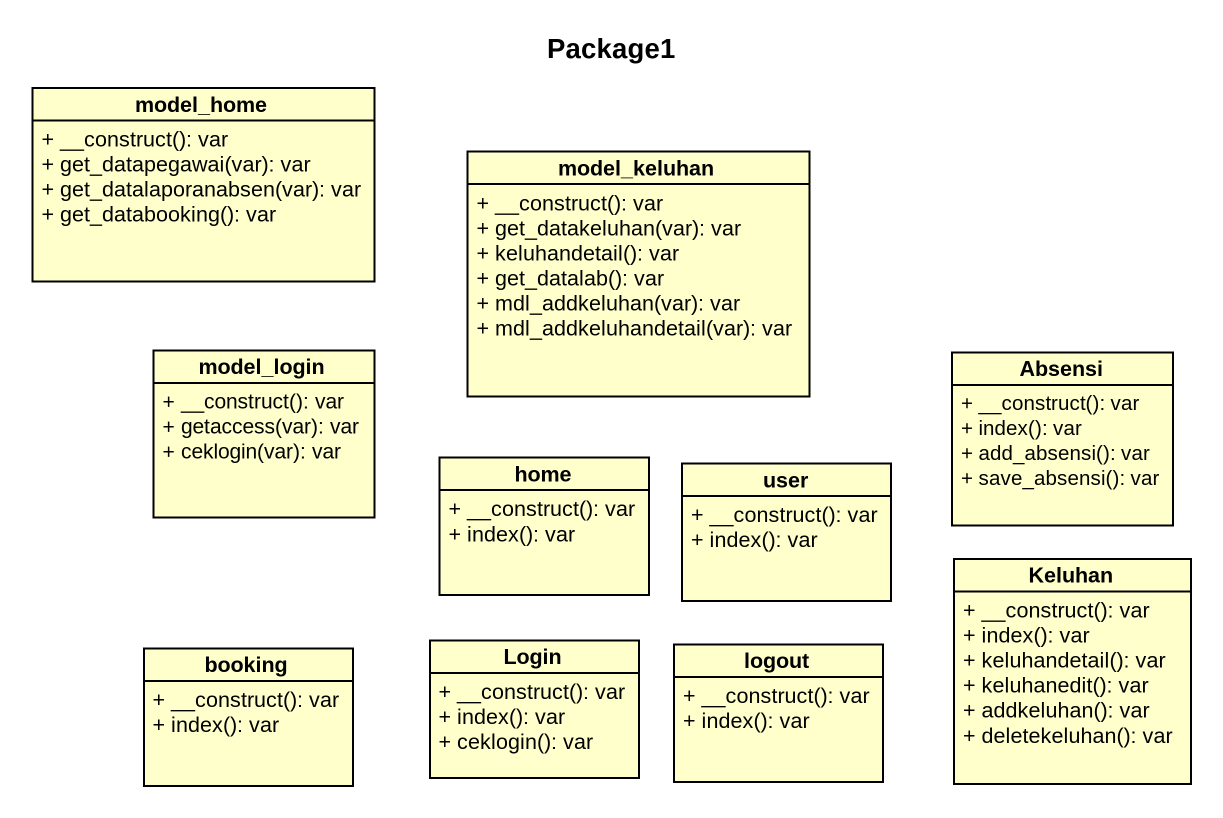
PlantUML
@startuml
title Package1
hide circle
hide empty members
skinparam classAttributeIconSize 0
class model_home {
  + __construct(): var
  + get_datapegawai(var): var
  + get_datalaporanabsen(var): var
  + get_databooking(): var
}
class model_keluhan {
  + __construct(): var
  + get_datakeluhan(var): var
  + keluhandetail(): var
  + get_datalab(): var
  + mdl_addkeluhan(var): var
  + mdl_addkeluhandetail(var): var
}
class model_login {
  + __construct(): var
  + getaccess(var): var
  + ceklogin(var): var
}
class Absensi {
  + __construct(): var
  + index(): var
  + add_absensi(): var
  + save_absensi(): var
}
class home {
  + __construct(): var
  + index(): var
}
class user {
  + __construct(): var
  + index(): var
}
class Keluhan {
  + __construct(): var
  + index(): var
  + keluhandetail(): var
  + keluhanedit(): var
  + addkeluhan(): var
  + deletekeluhan(): var
}
class booking {
  + __construct(): var
  + index(): var
}
class Login {
  + __construct(): var
  + index(): var
  + ceklogin(): var
}
class logout {
  + __construct(): var
  + index(): var
}
@enduml
